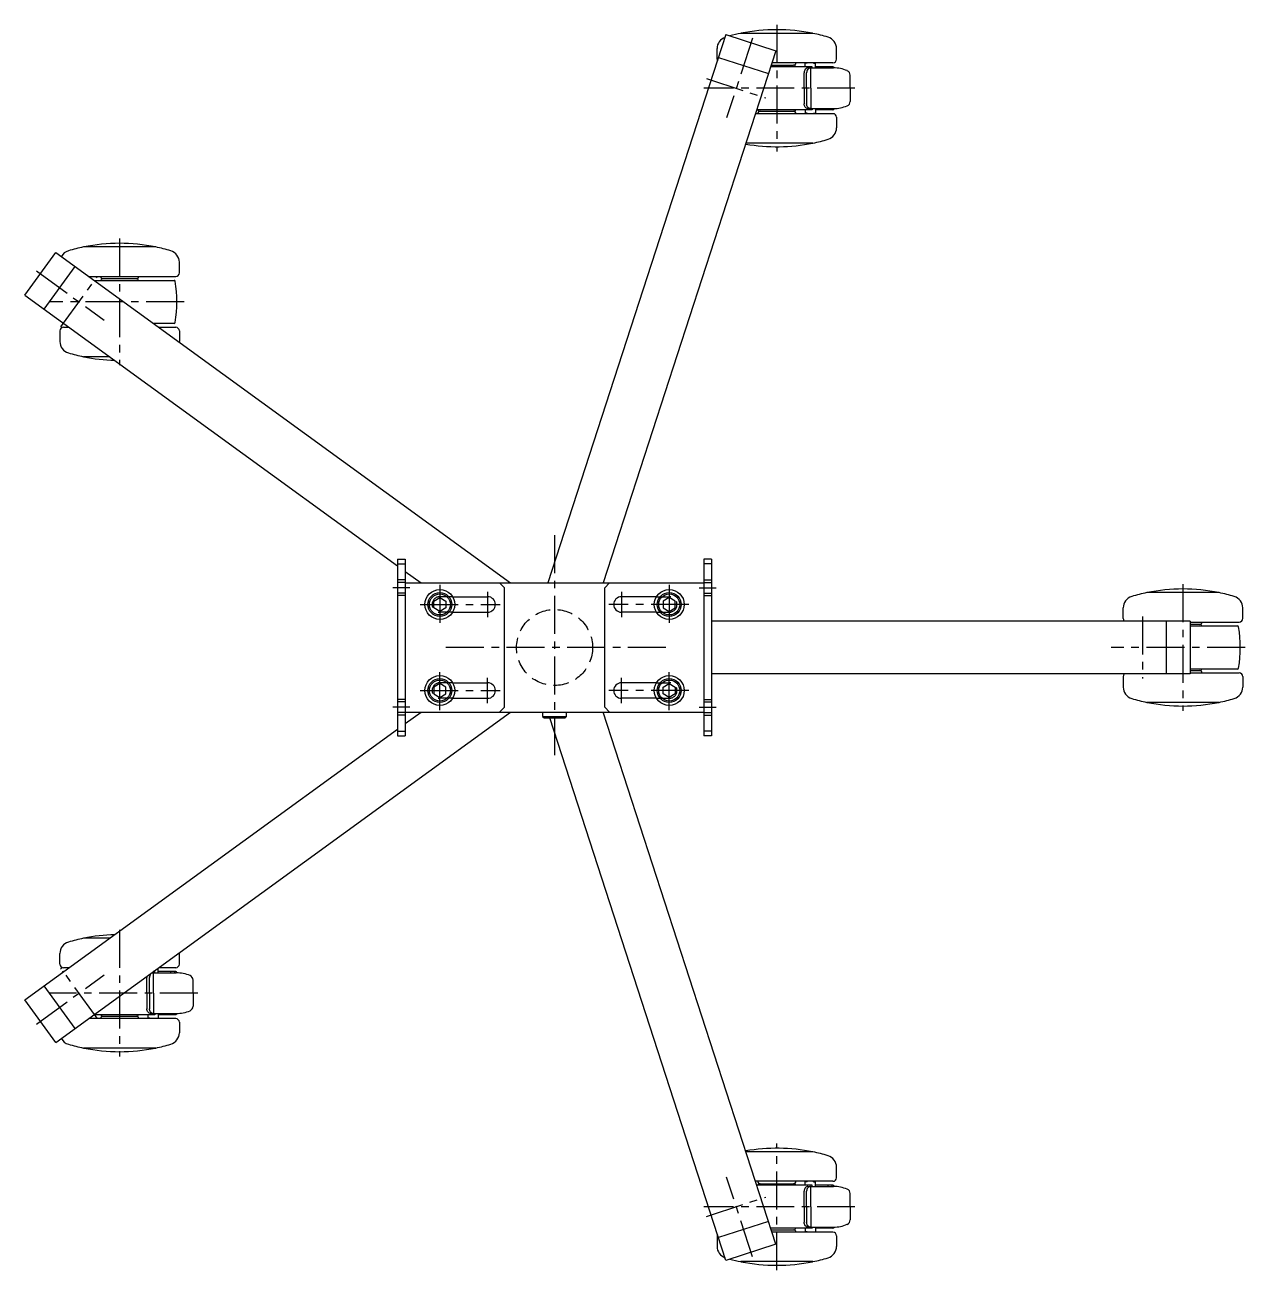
# Model space of a CAD drawing. Extents: x 0 to 1216, y -8 to 1230.
# Drawn here: x 7 to 518, y 709 to 1230 of the extents above; entities that cross this region are included whole.
import ezdxf

# ---------------------------------------------------------------- set-up
doc = ezdxf.new("R2010")
doc.units = 0
doc.header["$LTSCALE"] = 0.5
doc.linetypes.add('CENTER', pattern=[50.8, 31.75, -6.35, 6.35, -6.35])
doc.linetypes.add('DASHED', pattern=[19.05, 12.7, -6.35])
doc.layers.get('0').update_dxf_attribs({"linetype": 'CONTINUOUS'})
doc.layers.add('CENTER', color=1, linetype='CENTER')

msp = doc.modelspace()

# ---------------------------------------------------------------- linework, layer by layer
at = {"color": 7, "linetype": 'CONTINUOUS'}
for p, q in [((300.76, 1226.12), (226.22, 996.74)), ((300.76, 1226.12), (321.68, 1219.32)), ((337.14, 1226.65), (306.94, 1226.65)), ((307.04, 1226.65), (307.04, 1226.67)), ((337.04, 1226.67), (337.04, 1226.65)), ((321.68, 1219.32), (249.36, 996.74)), ((297.04, 1215.85), (297.04, 1220.26)), ((347.04, 1215.85), (347.04, 1220.26)), ((297.66, 1216.61), (318.59, 1209.81)), ((345.54, 1214.35), (320.06, 1214.35)), ((333.88, 1212.7), (333.88, 1214.2)), ((334.72, 1214.2), (333.88, 1214.2)), ((334.72, 1214.2), (334.72, 1214.35)), ((337.33, 1214.2), (337.33, 1214.35)), ((337.33, 1214.2), (338.16, 1214.2)), ((338.16, 1212.2), (338.16, 1214.2)), ((336.8, 1212.7), (319.53, 1212.7)), ((319.74, 1213.35), (329.04, 1213.35)), ((333.44, 1203.7), (333.44, 1210.2)), ((334.5, 1203.7), (334.5, 1210.2)), ((335.08, 1212.2), (345.75, 1212.2)), ((336.24, 1203.7), (336.24, 1212.2)), ((336.8, 1212.2), (336.8, 1212.7)), ((345.54, 1212.7), (338.16, 1212.7)), ((343.37, 1212.7), (343.37, 1212.2)), ((345.16, 1212.2), (345.16, 1212.7)), ((352.75, 1203.7), (352.75, 1209.19)), ((333.44, 1203.7), (333.44, 1197.2)), ((334.5, 1203.7), (334.5, 1197.2)), ((336.24, 1203.7), (336.24, 1195.2)), ((352.75, 1203.7), (352.75, 1198.2)), ((345.54, 1193.05), (313.14, 1193.05)), ((336.8, 1194.7), (313.68, 1194.7)), ((315.04, 1194.05), (329.04, 1194.05)), ((333.88, 1194.7), (333.88, 1193.2)), ((334.72, 1193.2), (333.88, 1193.2)), ((334.72, 1193.2), (334.72, 1193.05)), ((335.08, 1195.2), (345.75, 1195.2)), ((336.8, 1195.2), (336.8, 1194.7)), ((337.33, 1193.2), (337.33, 1193.05)), ((337.33, 1193.2), (338.16, 1193.2)), ((338.16, 1195.2), (338.16, 1193.2)), ((345.54, 1194.7), (338.16, 1194.7)), ((343.37, 1194.7), (343.37, 1195.2)), ((345.16, 1195.2), (345.16, 1194.7)), ((347.04, 1191.55), (347.04, 1187.13)), ((337.14, 1180.75), (309.15, 1180.75)), ((337.04, 1180.73), (337.04, 1180.75)), ((62.1, 1137.28), (31.9, 1137.28)), ((32, 1137.28), (32, 1137.3)), ((62, 1137.3), (62, 1137.28)), ((7.35, 1117.19), (20.29, 1134.99)), ((20.29, 1134.99), (210.57, 996.74)), ((72, 1126.48), (72, 1130.9)), ((15.44, 1111.31), (28.38, 1129.11)), ((34.06, 1124.98), (70.5, 1124.98)), ((36.33, 1123.33), (69.76, 1123.33)), ((54, 1123.98), (40, 1123.98)), ((7.35, 1117.19), (163.32, 1003.87)), ((23.67, 1105.33), (23.5, 1105.33)), ((69.76, 1105.33), (61.1, 1105.33)), ((22, 1102.18), (22, 1097.76)), ((23.5, 1103.68), (25.94, 1103.68)), ((63.37, 1103.68), (70.5, 1103.68)), ((72, 1102.18), (72, 1097.76)), ((42.87, 1091.38), (31.9, 1091.38)), ((32, 1091.38), (32, 1091.36)), ((163.32, 1006.74), (166.52, 1006.74)), ((163.32, 1006.74), (163.32, 932.74)), ((166.52, 1006.74), (166.52, 932.74)), ((294.72, 1006.74), (291.52, 1006.74)), ((291.52, 1006.74), (291.52, 932.74)), ((294.72, 1006.74), (294.72, 932.74)), ((163.32, 1004.74), (166.52, 1004.74)), ((166.52, 1001.55), (173.14, 996.74)), ((294.72, 1004.74), (291.52, 1004.74)), ((166.52, 997.99), (163.32, 997.99)), ((166.52, 996.99), (163.32, 996.99)), ((166.52, 996.74), (291.52, 996.74)), ((208.02, 994.74), (206.02, 996.74)), ((250.02, 994.74), (252.02, 996.74)), ((291.52, 997.99), (294.72, 997.99)), ((291.52, 996.99), (294.72, 996.99)), ((166.52, 992.49), (163.32, 992.49)), ((166.52, 991.49), (163.32, 991.49)), ((178.52, 989.18), (181.02, 990.62)), ((181.02, 990.62), (183.52, 989.18)), ((186.36, 990.99), (201.02, 990.99)), ((208.02, 944.74), (208.02, 994.74)), ((250.02, 944.74), (250.02, 994.74)), ((271.68, 990.99), (257.02, 990.99)), ((277.02, 990.62), (274.52, 989.18)), ((279.52, 989.18), (277.02, 990.62)), ((291.52, 992.49), (294.72, 992.49)), ((291.52, 991.49), (294.72, 991.49)), ((507.12, 992.69), (476.92, 992.69)), ((477.02, 992.69), (477.02, 992.71)), ((507.02, 992.71), (507.02, 992.69)), ((178.52, 986.29), (178.52, 989.18)), ((181.02, 984.85), (178.52, 986.29)), ((183.52, 986.29), (181.02, 984.85)), ((183.52, 989.18), (183.52, 986.29)), ((186.36, 984.49), (201.02, 984.49)), ((271.68, 984.49), (257.02, 984.49)), ((274.52, 989.18), (274.52, 986.29)), ((274.52, 986.29), (277.02, 984.85)), ((277.02, 984.85), (279.52, 986.29)), ((279.52, 986.29), (279.52, 989.18)), ((467.02, 981.89), (467.02, 986.3)), ((517.02, 981.89), (517.02, 986.3)), ((495.02, 980.74), (294.72, 980.74)), ((485.02, 980.74), (485.02, 958.74)), ((485.02, 980.74), (485.02, 958.74)), ((495.02, 980.74), (495.02, 958.74)), ((495.02, 980.39), (515.52, 980.39)), ((499.02, 979.39), (495.02, 979.39)), ((495.02, 978.74), (514.78, 978.74)), ((495.02, 958.74), (294.72, 958.74)), ((514.78, 960.74), (495.02, 960.74)), ((495.02, 960.09), (499.02, 960.09)), ((495.02, 959.09), (515.52, 959.09)), ((181.02, 954.62), (178.52, 953.18)), ((183.52, 953.18), (181.02, 954.62)), ((186.36, 954.99), (201.02, 954.99)), ((271.68, 954.99), (257.02, 954.99)), ((274.52, 953.18), (277.02, 954.62)), ((277.02, 954.62), (279.52, 953.18)), ((467.02, 957.59), (467.02, 953.17)), ((517.02, 957.59), (517.02, 953.17)), ((178.52, 953.18), (178.52, 950.29)), ((178.52, 950.29), (181.02, 948.85)), ((181.02, 948.85), (183.52, 950.29)), ((183.52, 950.29), (183.52, 953.18)), ((186.36, 948.49), (201.02, 948.49)), ((271.68, 948.49), (257.02, 948.49)), ((274.52, 950.29), (274.52, 953.18)), ((277.02, 948.85), (274.52, 950.29)), ((279.52, 950.29), (277.02, 948.85)), ((279.52, 953.18), (279.52, 950.29)), ((166.52, 947.99), (163.32, 947.99)), ((166.52, 946.99), (163.32, 946.99)), ((206.02, 942.74), (208.02, 944.74)), ((252.02, 942.74), (250.02, 944.74)), ((291.52, 947.99), (294.72, 947.99)), ((291.52, 946.99), (294.72, 946.99)), ((507.12, 946.79), (476.92, 946.79)), ((477.02, 946.79), (477.02, 946.77)), ((507.02, 946.77), (507.02, 946.79)), ((20.29, 804.49), (210.57, 942.74)), ((166.52, 942.49), (163.32, 942.49)), ((166.52, 941.49), (163.32, 941.49)), ((166.52, 937.92), (173.14, 942.74)), ((166.52, 942.74), (291.52, 942.74)), ((224.02, 942.74), (224.02, 940.89)), ((224.02, 940.89), (224.62, 940.29)), ((224.02, 940.89), (234.02, 940.89)), ((224.62, 940.29), (233.42, 940.29)), ((300.76, 713.36), (227.02, 940.29)), ((233.42, 940.29), (234.02, 940.89)), ((234.02, 940.89), (234.02, 942.74)), ((321.68, 720.15), (249.36, 942.74)), ((291.52, 942.49), (294.72, 942.49)), ((291.52, 941.49), (294.72, 941.49)), ((7.35, 822.28), (163.32, 935.6)), ((163.32, 934.74), (166.52, 934.74)), ((163.32, 932.74), (166.52, 932.74)), ((294.72, 934.74), (291.52, 934.74)), ((294.72, 932.74), (291.52, 932.74)), ((42.87, 848.09), (31.9, 848.09)), ((32, 848.09), (32, 848.11)), ((22, 837.29), (22, 841.71)), ((72, 837.29), (72, 841.71)), ((25.94, 835.79), (23.5, 835.79)), ((23.67, 834.14), (23.5, 834.14)), ((60.41, 833.64), (70.71, 833.64)), ((61.77, 834.14), (61.1, 834.14)), ((61.2, 825.14), (61.2, 833.64)), ((61.77, 833.64), (61.77, 834.14)), ((63.13, 833.64), (63.13, 835.61)), ((70.5, 834.14), (63.13, 834.14)), ((70.5, 835.79), (63.37, 835.79)), ((68.33, 834.14), (68.33, 833.64)), ((70.12, 833.64), (70.12, 834.14)), ((58.4, 825.14), (58.4, 831.64)), ((59.46, 825.14), (59.46, 831.64)), ((77.72, 825.14), (77.72, 830.64)), ((28.38, 810.36), (15.44, 828.16)), ((58.4, 825.14), (58.4, 818.64)), ((59.46, 825.14), (59.46, 818.64)), ((61.2, 825.14), (61.2, 816.64)), ((77.72, 825.14), (77.72, 819.64)), ((20.29, 804.49), (7.35, 822.28)), ((70.5, 814.49), (34.06, 814.49)), ((61.77, 816.14), (36.33, 816.14)), ((40, 815.49), (54, 815.49)), ((58.85, 816.14), (58.85, 814.64)), ((59.68, 814.64), (58.85, 814.64)), ((59.68, 814.64), (59.68, 814.49)), ((60.04, 816.64), (70.71, 816.64)), ((61.77, 816.64), (61.77, 816.14)), ((62.29, 814.64), (62.29, 814.49)), ((62.29, 814.64), (63.13, 814.64)), ((63.13, 816.64), (63.13, 814.64)), ((70.5, 816.14), (63.13, 816.14)), ((68.33, 816.14), (68.33, 816.64)), ((70.12, 816.64), (70.12, 816.14)), ((72, 812.99), (72, 808.57)), ((62.1, 802.19), (31.9, 802.19)), ((32, 802.19), (32, 802.17)), ((62, 802.17), (62, 802.19)), ((337.14, 758.73), (309.15, 758.73)), ((337.04, 758.75), (337.04, 758.73)), ((347.04, 747.93), (347.04, 752.34)), ((345.54, 746.43), (313.14, 746.43)), ((315.04, 745.43), (329.04, 745.43)), ((334.72, 746.28), (333.88, 746.28)), ((333.88, 744.78), (333.88, 746.28)), ((334.72, 746.28), (334.72, 746.43)), ((337.33, 746.28), (337.33, 746.43)), ((337.33, 746.28), (338.16, 746.28)), ((338.16, 744.28), (338.16, 746.28)), ((336.8, 744.78), (313.68, 744.78)), ((333.44, 735.78), (333.44, 742.28)), ((334.5, 735.78), (334.5, 742.28)), ((335.08, 744.28), (345.75, 744.28)), ((336.24, 735.78), (336.24, 744.28)), ((336.8, 744.28), (336.8, 744.78)), ((345.54, 744.78), (338.16, 744.78)), ((343.37, 744.78), (343.37, 744.28)), ((345.16, 744.28), (345.16, 744.78)), ((352.75, 735.78), (352.75, 741.28)), ((333.44, 735.78), (333.44, 729.28)), ((334.5, 735.78), (334.5, 729.28)), ((336.24, 735.78), (336.24, 727.28)), ((352.75, 735.78), (352.75, 730.28)), ((318.59, 729.67), (297.66, 722.87)), ((336.8, 726.78), (319.53, 726.78)), ((319.74, 726.13), (329.04, 726.13)), ((345.54, 725.13), (320.06, 725.13)), ((333.88, 726.78), (333.88, 725.28)), ((334.72, 725.28), (333.88, 725.28)), ((334.72, 725.28), (334.72, 725.13)), ((335.08, 727.28), (345.75, 727.28)), ((336.8, 727.28), (336.8, 726.78)), ((337.33, 725.28), (337.33, 725.13)), ((337.33, 725.28), (338.16, 725.28)), ((338.16, 727.28), (338.16, 725.28)), ((345.54, 726.78), (338.16, 726.78)), ((343.37, 726.78), (343.37, 727.28)), ((345.16, 727.28), (345.16, 726.78)), ((297.04, 723.63), (297.04, 719.21)), ((321.68, 720.15), (300.76, 713.36)), ((347.04, 723.63), (347.04, 719.21)), ((337.14, 712.83), (306.94, 712.83)), ((307.04, 712.83), (307.04, 712.81)), ((337.04, 712.81), (337.04, 712.83))]:
    msp.add_line(p, q, dxfattribs=at)
at = {"color": 3, "linetype": 'DASHED'}
for p, q in [((186.36, 990.99), (181.02, 990.99)), ((271.68, 990.99), (277.02, 990.99)), ((186.36, 984.49), (181.02, 984.49)), ((271.68, 984.49), (277.02, 984.49)), ((186.36, 954.99), (181.02, 954.99)), ((271.68, 954.99), (277.02, 954.99)), ((186.36, 948.49), (181.02, 948.49)), ((271.68, 948.49), (277.02, 948.49))]:
    msp.add_line(p, q, dxfattribs=at)
at = {"color": 7, "linetype": 'CONTINUOUS'}
for points in [[(335.08, 1212.2, 0.11764), (334.47, 1212.05, 0.10447), (333.92, 1211.61, 0.090013), (333.57, 1210.98, 0.081916), (333.44, 1210.2, 0.081916)], [(336.13, 1212.2, 0.11764), (335.53, 1212.05, 0.10447), (334.98, 1211.61, 0.090013), (334.63, 1210.98, 0.081916), (334.5, 1210.2, 0.081916)], [(335.08, 1195.2, -0.11764), (334.47, 1195.34, -0.10447), (333.92, 1195.78, -0.090013), (333.57, 1196.41, -0.081916), (333.44, 1197.2, -0.081916)], [(336.13, 1195.2, -0.11764), (335.53, 1195.34, -0.10447), (334.98, 1195.78, -0.090013), (334.63, 1196.41, -0.081916), (334.5, 1197.2, -0.081916)], [(61.1, 833.64, 0.11764), (60.49, 833.5, 0.10447), (59.94, 833.06, 0.090013), (59.59, 832.42, 0.081916), (59.46, 831.64, 0.081916)], [(58.48, 832.23, 0.06157), (58.4, 831.64)], [(60.04, 816.64, -0.11764), (59.43, 816.79, -0.10447), (58.88, 817.23, -0.090013), (58.53, 817.86, -0.081916), (58.4, 818.64, -0.081916)], [(61.1, 816.64, -0.11764), (60.49, 816.79, -0.10447), (59.94, 817.23, -0.090013), (59.59, 817.86, -0.081916), (59.46, 818.64, -0.081916)], [(335.08, 744.28, 0.11764), (334.47, 744.13, 0.10447), (333.92, 743.69, 0.090013), (333.57, 743.06, 0.081916), (333.44, 742.28, 0.081916)], [(336.13, 744.28, 0.11764), (335.53, 744.13, 0.10447), (334.98, 743.69, 0.090013), (334.63, 743.06, 0.081916), (334.5, 742.28, 0.081916)], [(335.08, 727.28, -0.11764), (334.47, 727.42, -0.10447), (333.92, 727.86, -0.090013), (333.57, 728.49, -0.081916), (333.44, 729.28, -0.081916)], [(336.13, 727.28, -0.11764), (335.53, 727.42, -0.10447), (334.98, 727.86, -0.090013), (334.63, 728.49, -0.081916), (334.5, 729.28, -0.081916)]]:
    msp.add_lwpolyline(points, format="xyb", dxfattribs=at)
for centre, radius in [((181.02, 987.74), 6.25), ((181.02, 987.74), 5), ((181.02, 987.74), 4.4), ((277.02, 987.74), 6.25), ((277.02, 987.74), 5), ((277.02, 987.74), 4.4), ((181.02, 951.74), 6.25), ((181.02, 951.74), 5), ((181.02, 951.74), 4.4), ((277.02, 951.74), 6.25), ((277.02, 951.74), 5), ((277.02, 951.74), 4.4)]:
    msp.add_circle(centre, radius, dxfattribs=at)
at = {"color": 3, "linetype": 'DASHED'}
msp.add_circle((229.02, 969.74), 15.9, dxfattribs=at)
at = {"color": 7, "linetype": 'CONTINUOUS'}
for centre, radius, start, end in [((302.04, 1220.26), 5, 109.2589, 180), ((322.04, 1153.18), 75, 101.6149, 105.1564), ((322.04, 1153.18), 75, 78.463, 101.537), ((322.04, 1153.18), 75, 73.3985, 78.3851), ((342.04, 1220.26), 5, 0, 73.3985), ((298.54, 1215.85), 1.5, 180, 206.8423), ((329.04, 1214.35), 1, 270, 0), ((345.54, 1215.85), 1.5, 270, 0), ((329.04, 1212.35), 1, 20.4873, 90), ((345.54, 1212.2), 0.5, 0, 90), ((345.75, 1197.2), 15, 67.3656, 90), ((350.75, 1209.19), 2, 0, 67.3656), ((350.75, 1198.2), 2, 292.6344, 0), ((315.04, 1193.05), 1, 90, 180), ((315.04, 1195.05), 1, 200.4873, 270), ((329.04, 1195.05), 1, 270, 339.5127), ((329.04, 1193.05), 1, 0, 90), ((345.54, 1195.2), 0.5, 270, 0), ((345.54, 1191.55), 1.5, 0, 90), ((345.75, 1210.2), 15, 270, 292.6344), ((342.04, 1187.13), 5, 286.6015, 0), ((322.04, 1254.21), 75, 260.0029, 281.537), ((322.04, 1254.21), 75, 281.6149, 286.6015), ((27, 1130.9), 5, 106.6015, 151.3575), ((47, 1063.82), 75, 101.6149, 106.6015), ((47, 1063.82), 75, 78.463, 101.537), ((47, 1063.82), 75, 73.3985, 78.3851), ((67, 1130.9), 5, 0, 73.3985), ((70.5, 1126.48), 1.5, 270, 0), ((40, 1124.98), 1, 180, 270), ((40, 1122.98), 1, 90, 159.5127), ((54, 1124.98), 1, 270, 0), ((54, 1122.98), 1, 20.4873, 90), ((69.76, 1122.83), 0.5, 9.8877, 90), ((21, 1114.33), 50, 350.1123, 9.8877), ((23.5, 1105.83), 0.5, 181.265, 270), ((69.76, 1105.83), 0.5, 270, 350.1123), ((23.5, 1102.18), 1.5, 90, 180), ((70.5, 1102.18), 1.5, 0, 90), ((27, 1097.76), 5, 180, 253.3985), ((67, 1097.76), 5, 356.0812, 0), ((47, 1164.85), 75, 253.3985, 258.3851), ((47, 1164.85), 75, 258.463, 268.4329), ((201.02, 987.74), 3.25, 270, 90), ((257.02, 987.74), 3.25, 90, 270), ((472.02, 986.3), 5, 106.6015, 180), ((492.02, 919.22), 75, 101.6149, 106.6015), ((492.02, 919.22), 75, 78.463, 101.537), ((492.02, 919.22), 75, 73.3985, 78.3851), ((512.02, 986.3), 5, 0, 73.3985), ((468.52, 981.89), 1.5, 180, 230.0555), ((499.02, 980.39), 1, 270, 0), ((499.02, 978.39), 1, 20.4873, 90), ((515.52, 981.89), 1.5, 270, 0), ((514.78, 978.24), 0.5, 9.8877, 90), ((466.02, 969.74), 50, 350.1123, 9.8877), ((468.52, 957.59), 1.5, 129.9445, 180), ((499.02, 961.09), 1, 270, 339.5127), ((499.02, 959.09), 1, 0, 90), ((514.78, 961.24), 0.5, 270, 350.1123), ((515.52, 957.59), 1.5, 0, 90), ((201.02, 951.74), 3.25, 270, 90), ((257.02, 951.74), 3.25, 90, 270), ((472.02, 953.17), 5, 180, 253.3985), ((492.02, 1020.25), 75, 253.3985, 258.3851), ((492.02, 1020.25), 75, 281.6149, 286.6015), ((512.02, 953.17), 5, 286.6015, 0), ((492.02, 1020.25), 75, 258.463, 281.537), ((47, 774.63), 75, 91.5671, 101.537), ((27, 841.71), 5, 106.6015, 180), ((47, 774.63), 75, 101.6149, 106.6015), ((67, 841.71), 5, 0, 3.9188), ((23.5, 837.29), 1.5, 180, 270), ((23.5, 833.64), 0.5, 90, 178.735), ((70.5, 837.29), 1.5, 270, 0), ((70.5, 833.64), 0.5, 0, 90), ((70.71, 818.64), 15, 67.3656, 90), ((75.72, 830.64), 2, 0, 67.3656), ((75.72, 819.64), 2, 292.6344, 0), ((40, 814.49), 1, 90, 180), ((40, 816.49), 1, 200.4873, 270), ((54, 816.49), 1, 270, 339.5127), ((54, 814.49), 1, 0, 90), ((70.5, 816.64), 0.5, 270, 0), ((70.5, 812.99), 1.5, 0, 90), ((70.71, 831.64), 15, 270, 292.6344), ((67, 808.57), 5, 286.6015, 0), ((27, 808.57), 5, 208.6425, 253.3985), ((47, 875.66), 75, 253.3985, 258.3851), ((47, 875.66), 75, 281.6149, 286.6015), ((47, 875.66), 75, 258.463, 281.537), ((322.04, 685.26), 75, 78.463, 99.9971), ((322.04, 685.26), 75, 73.3985, 78.3851), ((342.04, 752.34), 5, 0, 73.3985), ((315.04, 746.43), 1, 180, 270), ((315.04, 744.43), 1, 90, 159.5127), ((329.04, 746.43), 1, 270, 0), ((329.04, 744.43), 1, 20.4873, 90), ((345.54, 747.93), 1.5, 270, 0), ((345.54, 744.28), 0.5, 0, 90), ((345.75, 729.28), 15, 67.3656, 90), ((350.75, 741.28), 2, 0, 67.3656), ((350.75, 730.28), 2, 292.6344, 0), ((298.54, 723.63), 1.5, 153.1577, 180), ((329.04, 727.13), 1, 270, 339.5127), ((329.04, 725.13), 1, 0, 90), ((345.54, 727.28), 0.5, 270, 0), ((345.54, 723.63), 1.5, 0, 90), ((345.75, 742.28), 15, 270, 292.6344), ((302.04, 719.21), 5, 180, 250.7411), ((342.04, 719.21), 5, 286.6015, 0), ((322.04, 786.29), 75, 254.8436, 258.3851), ((322.04, 786.29), 75, 281.6149, 286.6015), ((322.04, 786.29), 75, 258.463, 281.537)]:
    msp.add_arc(centre, radius, start, end, dxfattribs=at)
at = {"color": 3, "linetype": 'DASHED'}
for centre, start, end in [((181.02, 987.74), 90, 270), ((277.02, 987.74), 270, 90), ((181.02, 951.74), 90, 270), ((277.02, 951.74), 270, 90)]:
    msp.add_arc(centre, 3.25, start, end, dxfattribs=at)
at = {"layer": 'CENTER', "color": 1, "linetype": 'CENTER'}
for p, q in [((322.04, 1230.18), (322.04, 1177.21)), ((311.83, 1224.62), (301.02, 1191.33)), ((354.75, 1203.7), (291.47, 1203.7)), ((292.67, 1207.71), (317.4, 1199.68)), ((47, 1140.82), (47, 1087.85)), ((12.2, 1127.26), (40.52, 1106.69)), ((22.36, 1103.81), (37.64, 1124.85)), ((74, 1114.33), (17.5, 1114.33)), ((229.02, 1016.74), (229.02, 922.74)), ((181.02, 995.99), (181.02, 979.49)), ((277.02, 995.99), (277.02, 979.49)), ((492.02, 996.22), (492.02, 943.25)), ((168.52, 994.74), (161.32, 994.74)), ((201.02, 992.99), (201.02, 982.49)), ((257.02, 992.99), (257.02, 982.49)), ((289.52, 994.74), (296.72, 994.74)), ((172.77, 987.74), (206.27, 987.74)), ((285.27, 987.74), (251.77, 987.74)), ((475.02, 982.74), (475.02, 956.74)), ((275.62, 969.74), (182.42, 969.74)), ((518.02, 969.74), (462.02, 969.74)), ((181.02, 943.49), (181.02, 959.99)), ((277.02, 943.49), (277.02, 959.99)), ((201.02, 946.49), (201.02, 956.99)), ((257.02, 946.49), (257.02, 956.99)), ((172.77, 951.74), (206.27, 951.74)), ((285.27, 951.74), (251.77, 951.74)), ((168.52, 944.74), (161.32, 944.74)), ((289.52, 944.74), (296.72, 944.74)), ((47, 851.63), (47, 798.66)), ((37.64, 814.62), (22.36, 835.66)), ((12.2, 812.21), (40.52, 832.78)), ((79.72, 825.14), (17.5, 825.14)), ((322.04, 709.29), (322.04, 762.26)), ((311.83, 714.85), (301.02, 748.14)), ((292.67, 731.76), (317.4, 739.79)), ((354.75, 735.78), (291.47, 735.78))]:
    msp.add_line(p, q, dxfattribs=at)

doc.saveas('drawing.dxf')
